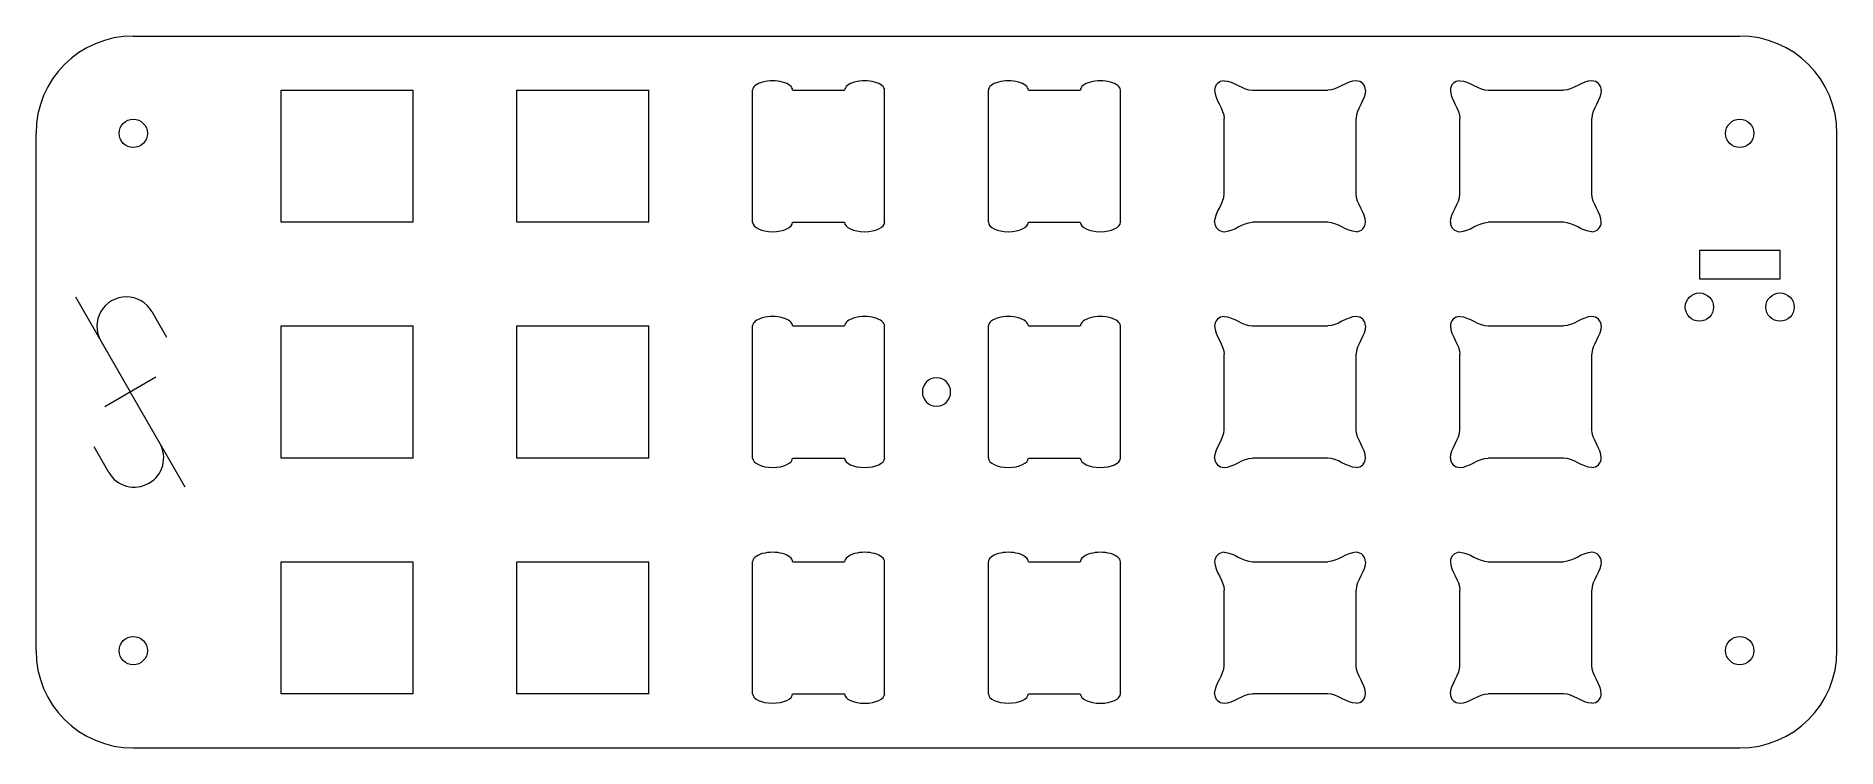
# Model space of a CAD drawing. Header units: millimetres. Extents: x 0 to 191, y -38 to 38.
import ezdxf

# ---------------------------------------------------------------- set-up
doc = ezdxf.new("R2010")
doc.units = ezdxf.units.MM
doc.layers.add('cut', color=18, linetype='Continuous', lineweight=0, true_color=0x000000)
doc.layers.add('engrave', color=3, linetype='Continuous', lineweight=0, true_color=0x00ff00)

msp = doc.modelspace()

# ---------------------------------------------------------------- linework, layer by layer
at = {"layer": 'cut'}
for p, q in [((10.32, 37.75), (180.68, 37.75)), ((26, 32), (40, 32)), ((26, 18), (26, 32)), ((40, 18), (40, 32)), ((51, 32), (65, 32)), ((51, 18), (51, 32)), ((65, 18), (65, 32)), ((76, 18), (76, 32)), ((80.25, 32), (85.75, 32)), ((90, 18), (90, 32)), ((101, 18), (101, 32)), ((105.25, 32), (110.75, 32)), ((115, 18), (115, 32)), ((129, 32), (137, 32)), ((154, 32), (162, 32)), ((126, 21), (126, 29)), ((140, 21), (140, 29)), ((151, 21), (151, 29)), ((165, 21), (165, 29)), ((0, -27.43), (0, 27.43)), ((191, -27.43), (191, 27.43)), ((40, 18), (26, 18)), ((65, 18), (51, 18)), ((80.25, 18), (85.75, 18)), ((105.25, 18), (110.75, 18)), ((137, 18), (129, 18)), ((162, 18), (154, 18)), ((184.96, 15), (176.41, 15)), ((176.41, 15), (176.41, 12)), ((184.96, 12), (184.96, 15)), ((176.41, 12), (184.96, 12)), ((26, 7), (40, 7)), ((26, -7), (26, 7)), ((40, -7), (40, 7)), ((51, 7), (65, 7)), ((51, -7), (51, 7)), ((65, -7), (65, 7)), ((76, -7), (76, 7)), ((80.25, 7), (85.75, 7)), ((90, -7), (90, 7)), ((101, -7), (101, 7)), ((105.25, 7), (110.75, 7)), ((115, -7), (115, 7)), ((129, 7), (137, 7)), ((154, 7), (162, 7)), ((126, -4), (126, 4)), ((140, -4), (140, 4)), ((151, -4), (151, 4)), ((165, -4), (165, 4)), ((40, -7), (26, -7)), ((65, -7), (51, -7)), ((80.25, -7), (85.75, -7)), ((105.25, -7), (110.75, -7)), ((137, -7), (129, -7)), ((162, -7), (154, -7)), ((26, -18), (40, -18)), ((26, -32), (26, -18)), ((40, -32), (40, -18)), ((51, -18), (65, -18)), ((51, -32), (51, -18)), ((65, -32), (65, -18)), ((76, -32), (76, -18)), ((80.25, -18), (85.75, -18)), ((90, -32), (90, -18)), ((101, -32), (101, -18)), ((105.25, -18), (110.75, -18)), ((115, -32), (115, -18)), ((129, -18), (137, -18)), ((154, -18), (162, -18)), ((126, -29), (126, -21)), ((140, -29), (140, -21)), ((151, -29), (151, -21)), ((165, -29), (165, -21)), ((40, -32), (26, -32)), ((65, -32), (51, -32)), ((80.25, -32), (85.75, -32)), ((105.25, -32), (110.75, -32)), ((137, -32), (129, -32)), ((162, -32), (154, -32)), ((10.32, -37.75), (180.68, -37.75))]:
    msp.add_line(p, q, dxfattribs=at)
at = {"layer": 'cut', "flags": 128}
msp.add_lwpolyline([(97, 0, 1), (94, 0, 1), (97, 0)], format="xyb", dxfattribs=at)
at = {"layer": 'cut'}
for centre in [(10.32, 27.43), (180.68, 27.43), (176.41, 9), (184.96, 9), (10.32, -27.43), (180.68, -27.43)]:
    msp.add_circle(centre, 1.5, dxfattribs=at)
for centre, radius, start, end in [((10.32, 27.43), 10.32, 90, 180), ((180.68, 27.43), 10.32, 0, 90), ((126, 32), 1, 90, 180), ((140, 32), 1, 0, 90), ((151, 32), 1, 90, 180), ((165, 32), 1, 0, 90), ((126, 18), 1, 180, 270), ((140, 18), 1, 270, 0), ((151, 18), 1, 180, 270), ((165, 18), 1, 270, 0), ((126, 7), 1, 90, 180), ((140, 7), 1, 0, 90), ((151, 7), 1, 90, 180), ((165, 7), 1, 0, 90), ((126, -7), 1, 180, 270), ((140, -7), 1, 270, 0), ((151, -7), 1, 180, 270), ((165, -7), 1, 270, 0), ((126, -18), 1, 90, 180), ((140, -18), 1, 0, 90), ((151, -18), 1, 90, 180), ((165, -18), 1, 0, 90), ((10.32, -27.43), 10.32, 180, 270), ((180.68, -27.43), 10.32, 270, 0), ((126, -32), 1, 180, 270), ((140, -32), 1, 270, 0), ((151, -32), 1, 180, 270), ((165, -32), 1, 270, 0)]:
    msp.add_arc(centre, radius, start, end, dxfattribs=at)
for centre, major_axis, start_param, end_param in [((78.12, 32), (2.12, 0), 0, 3.141593), ((87.88, 32), (2.12, 0), 0, 3.141593), ((103.12, 32), (2.12, 0), 0, 3.141593), ((112.88, 32), (2.12, 0), 0, 3.141593), ((78.12, 18), (2.12, 0), 3.141593, 6.283185), ((87.88, 18), (2.13, 0), 3.141593, 6.283185), ((103.12, 18), (2.12, 0), 3.141593, 6.283185), ((112.88, 18), (2.13, 0), 3.141593, 6.283185), ((78.12, 7), (2.12, 0), 0, 3.141593), ((87.88, 7), (2.12, 0), 0, 3.141593), ((103.12, 7), (2.12, 0), 0, 3.141593), ((112.88, 7), (2.12, 0), 0, 3.141593), ((78.12, -7), (2.12, 0), 3.141593, 6.283185), ((87.88, -7), (2.13, 0), 3.141593, 6.283185), ((103.12, -7), (2.12, 0), 3.141593, 6.283185), ((112.88, -7), (2.13, 0), 3.141593, 6.283185), ((78.12, -18), (2.12, 0), 0, 3.141593), ((87.88, -18), (2.12, 0), 0, 3.141593), ((103.12, -18), (2.12, 0), 0, 3.141593), ((112.88, -18), (2.12, 0), 0, 3.141593), ((78.12, -32), (2.12, 0), 3.141593, 6.283185), ((87.88, -32), (2.13, 0), 3.141593, 6.283185), ((103.12, -32), (2.12, 0), 3.141593, 6.283185), ((112.88, -32), (2.13, 0), 3.141593, 6.283185)]:
    msp.add_ellipse(centre, major_axis=major_axis, ratio=0.470588, start_param=start_param, end_param=end_param, dxfattribs=at)
for points in [[(126, 33), (127, 33), (128, 32), (129, 32)], [(140, 33), (139, 33), (138, 32), (137, 32)], [(151, 33), (152, 33), (153, 32), (154, 32)], [(165, 33), (164, 33), (163, 32), (162, 32)], [(125, 32), (125, 31), (126, 30), (126, 29)], [(141, 32), (141, 31), (140, 30), (140, 29)], [(150, 32), (150, 31), (151, 30), (151, 29)], [(166, 32), (166, 31), (165, 30), (165, 29)], [(125, 18), (125, 19), (126, 20), (126, 21)], [(141, 18), (141, 19), (140, 20), (140, 21)], [(150, 18), (150, 19), (151, 20), (151, 21)], [(166, 18), (166, 19), (165, 20), (165, 21)], [(126, 17), (127, 17), (128, 18), (129, 18)], [(140, 17), (139, 17), (138, 18), (137, 18)], [(151, 17), (152, 17), (153, 18), (154, 18)], [(165, 17), (164, 17), (163, 18), (162, 18)], [(126, 8), (127, 8), (128, 7), (129, 7)], [(140, 8), (139, 8), (138, 7), (137, 7)], [(151, 8), (152, 8), (153, 7), (154, 7)], [(165, 8), (164, 8), (163, 7), (162, 7)], [(125, 7), (125, 6), (126, 5), (126, 4)], [(141, 7), (141, 6), (140, 5), (140, 4)], [(150, 7), (150, 6), (151, 5), (151, 4)], [(166, 7), (166, 6), (165, 5), (165, 4)], [(125, -7), (125, -6), (126, -5), (126, -4)], [(141, -7), (141, -6), (140, -5), (140, -4)], [(150, -7), (150, -6), (151, -5), (151, -4)], [(166, -7), (166, -6), (165, -5), (165, -4)], [(126, -8), (127, -8), (128, -7), (129, -7)], [(140, -8), (139, -8), (138, -7), (137, -7)], [(151, -8), (152, -8), (153, -7), (154, -7)], [(165, -8), (164, -8), (163, -7), (162, -7)], [(126, -17), (127, -17), (128, -18), (129, -18)], [(140, -17), (139, -17), (138, -18), (137, -18)], [(151, -17), (152, -17), (153, -18), (154, -18)], [(165, -17), (164, -17), (163, -18), (162, -18)], [(125, -18), (125, -19), (126, -20), (126, -21)], [(141, -18), (141, -19), (140, -20), (140, -21)], [(150, -18), (150, -19), (151, -20), (151, -21)], [(166, -18), (166, -19), (165, -20), (165, -21)], [(125, -32), (125, -31), (126, -30), (126, -29)], [(141, -32), (141, -31), (140, -30), (140, -29)], [(150, -32), (150, -31), (151, -30), (151, -29)], [(166, -32), (166, -31), (165, -30), (165, -29)], [(126, -33), (127, -33), (128, -32), (129, -32)], [(140, -33), (139, -33), (138, -32), (137, -32)], [(151, -33), (152, -33), (153, -32), (154, -32)], [(165, -33), (164, -33), (163, -32), (162, -32)]]:
    msp.add_open_spline(points, degree=3, dxfattribs=at)
at = {"layer": 'engrave'}
for p, q in [((4.17, 10.1), (10, 0)), ((12.29, 8.54), (13.85, 5.83)), ((12.71, 1.56), (7.29, -1.56)), ((15.83, -10.1), (10, 0)), ((7.71, -8.54), (6.15, -5.83))]:
    msp.add_line(p, q, dxfattribs=at)
for centre, start, end in [((9.58, 6.97), 30, 210), ((10.42, -6.97), 210, 30)]:
    msp.add_arc(centre, 3.12, start, end, dxfattribs=at)

doc.saveas('drawing.dxf')
